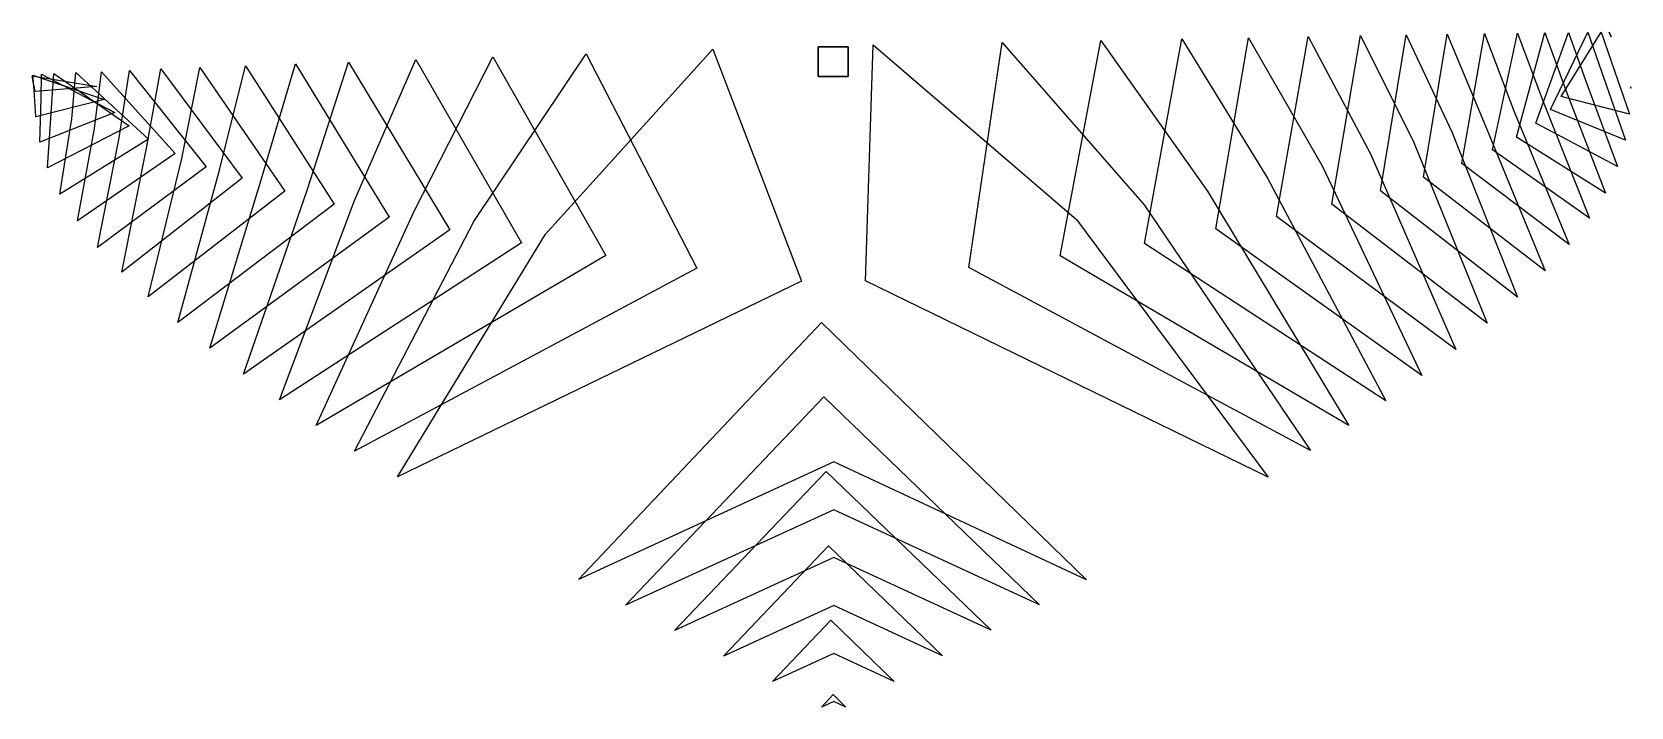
# Model space of a CAD drawing. Extents: x -8.2 to 8.2, y -6.6 to 0.3.
import ezdxf

# ---------------------------------------------------------------- set-up
doc = ezdxf.new("R2010")
doc.units = 0
doc.layers.add('1 foot square', color=7, linetype='CONTINUOUS')
doc.layers.add('sans arch SLICES separated', color=7, linetype='CONTINUOUS')

msp = doc.modelspace()

# ---------------------------------------------------------------- meshes
at = {"layer": '1 foot square'}
mesh = msp.add_polyface(dxfattribs=at)
corners = [(-0.152, 0.152), (-0.152, 0.152, 0.305), (0.152, 0.152, 0.305), (0.152, 0.152), (-0.152, -0.152), (-0.152, -0.152, 0.305), (0.152, -0.152, 0.305), (0.152, -0.152)]
mesh.append_faces([[corners[k] for k in face] for face in [(3, 2, 1, 0), (0, 1, 5, 4), (1, 2, 6, 5), (2, 3, 7, 6), (3, 0, 4, 7), (5, 6, 7, 4)]])
at = {"layer": 'sans arch SLICES separated'}
mesh = msp.add_polyface(dxfattribs=at)
corners = [(-0.452, 0.155, 18.903), (8.17, -0.272, 0), (8.028, 0.093, 0.001), (7.946, 0.304, 0), (3.57, 0.233, 14.63), (4.447, -1.19, 14.63), (5.66, -3.47, 14.63), (-5.67, -3.459, 14.63), (-4.901, -1.42, 14.63), (-4.272, 0.022, 14.63), (-3.19, -1.852, 14.63), (3.189, -1.861, 14.63), (3.834, -1.324, 15.85), (-3.485, 0.05, 15.85), (-2.329, -1.983, 15.85), (2.326, -1.986, 15.85), (2.74, 0.217, 15.85), (5.282, -3.722, 15.85), (-5.295, -3.722, 15.85), (-4.292, -1.528, 15.85), (1.73, 0.198, 17.069), (-3.68, -1.636, 17.069), (-1.395, -2.114, 17.069), (1.39, -2.107, 17.069), (4.887, -3.98, 17.069), (3.186, -1.464, 17.069), (-2.531, 0.082, 17.069), (-4.901, -3.985, 17.069), (0.411, 0.172, 18.288), (2.49, -1.616, 18.288), (-1.231, 0.128, 18.288), (-2.946, -1.764, 18.288), (-0.324, -2.244, 18.288), (0.332, -2.242, 18.288), (4.454, -4.253, 18.288), (-4.463, -4.248, 18.288), (-0.399, -0.247, 19.507), (1.766, -1.773, 19.507), (-2.212, -1.892, 19.507), (0.006, -2.623, 19.507), (4.02, -4.526, 19.507), (-4.025, -4.51, 19.507), (1.008, -1.96, 20.726), (-1.384, -2.039, 20.726), (-0.291, -1.064, 20.726), (3.56, -4.79, 20.726), (-3.565, -4.773, 20.726), (0.006, -3.114, 20.726), (0.229, -2.166, 21.946), (-0.53, -2.191, 21.946), (-0.183, -1.881, 21.946), (3.078, -5.046, 21.946), (-3.086, -5.036, 21.946), (0.006, -3.604, 21.946), (-0.12, -2.669, 23.165), (2.595, -5.301, 23.165), (-2.607, -5.299, 23.165), (0.006, -4.094, 23.165), (-0.096, -3.431, 24.384), (2.112, -5.557, 24.384), (-2.127, -5.562, 24.384), (0.006, -4.585, 24.384), (-0.072, -4.192, 25.603), (1.617, -5.819, 25.603), (-1.626, -5.822, 25.603), (0.006, -5.075, 25.603), (-0.048, -4.954, 26.822), (1.121, -6.08, 26.822), (-1.124, -6.083, 26.822), (0.006, -5.565, 26.822), (-0.024, -5.716, 28.042), (0.626, -6.342, 28.042), (-0.623, -6.343, 28.042), (0.006, -6.056, 28.042), (-0.001, -6.477, 29.261), (0.131, -6.604, 29.261), (-0.121, -6.604, 29.261), (0.006, -6.546, 29.261), (8.156, -0.536, 1.219), (7.971, -0.003, 1.219), (7.865, 0.304, 1.219), (-8.166, -0.564, 1.219), (-8.183, -0.29, 1.219), (-8.194, -0.136, 1.219), (-7.466, -0.387, 1.219), (7.455, -0.355, 1.219), (8.113, -0.801, 2.438), (7.866, -0.1, 2.438), (7.728, 0.304, 2.438), (-8.111, -0.38, 2.438), (-8.107, -0.127, 2.438), (-8.123, -0.824, 2.438), (-7.356, -0.52, 2.438), (7.346, -0.489, 2.438), (7.529, 0.301, 3.658), (7.708, -0.2, 3.658), (8.031, -1.071, 3.658), (-8.003, -0.474, 3.658), (-7.981, -0.12, 3.658), (-7.21, -0.655, 3.658), (7.195, -0.63, 3.658), (-8.046, -1.087, 3.658), (7.908, -1.346, 4.877), (7.506, -0.302, 4.877), (7.286, 0.298, 4.877), (6.997, -0.773, 4.877), (-7.919, -1.354, 4.877), (-7.796, -0.585, 4.877), (-7.755, -0.11, 4.877), (-7.012, -0.794, 4.877), (7.007, 0.294, 6.096), (-7.739, -1.627, 6.096), (-7.565, -0.682, 6.096), (-7.492, -0.104, 6.096), (-6.738, -0.94, 6.096), (6.751, -0.9, 6.096), (7.746, -1.602, 6.096), (7.267, -0.401, 6.096), (7.536, -1.87, 7.315), (6.969, -0.504, 7.315), (-7.313, -0.78, 7.315), (-7.206, -0.091, 7.315), (-6.42, -1.075, 7.315), (6.668, 0.288, 7.315), (-7.535, -1.902, 7.315), (6.438, -1.042, 7.315), (6.661, -0.609, 8.534), (6.289, 0.282, 8.534), (7.29, -2.141, 8.534), (-6.886, -0.073, 8.534), (-6.052, -1.192, 8.534), (6.044, -1.182, 8.534), (-7.03, -0.886, 8.534), (-7.284, -2.152, 8.534), (6.334, -0.716, 9.754), (5.867, 0.275, 9.754), (-7.015, -2.406, 9.754), (-6.67, -0.989, 9.754), (5.604, -1.32, 9.754), (7.008, -2.411, 9.754), (-6.485, -0.058, 9.754), (-5.615, -1.324, 9.754), (5.399, 0.267, 10.973), (-6.279, -1.096, 10.973), (-6.018, -0.041, 10.973), (-5.11, -1.457, 10.973), (5.105, -1.459, 10.973), (6.698, -2.677, 10.973), (5.947, -0.826, 10.973), (-6.711, -2.669, 10.973), (6.375, -2.945, 12.192), (5.501, -0.944, 12.192), (-5.507, -0.022, 12.192), (4.541, -1.584, 12.192), (-4.548, -1.589, 12.192), (4.864, 0.257, 12.192), (-6.384, -2.932, 12.192), (-5.858, -1.209, 12.192), (4.254, 0.246, 13.411), (5.006, -1.066, 13.411), (-5.385, -1.315, 13.411), (-3.926, -1.72, 13.411), (3.917, -1.709, 13.411), (6.027, -3.212, 13.411), (-4.962, -0.003, 13.411), (-6.037, -3.196, 13.411), (8.17, -0.272), (8.164, -0.256), (7.946, 0.304), (7.966, 0.254), (7.534, -0.226), (-8.204, -0.143), (-8.193, -0.202), (-8.173, -0.303), (-7.539, -0.255), (0.005, -2.276, 18.664), (-0.112, 0.162, 18.664), (-0.759, 0.144, 18.664), (2.266, -1.664, 18.664), (4.32, -4.337, 18.664), (-4.328, -4.329, 18.664), (0.006, -2.284, 18.664), (-2.719, -1.803, 18.664), (-0.437, 0.155, 18.903), (-0.465, 0.155, 18.903), (2.128, -1.694, 18.903), (4.237, -4.389, 18.903), (0.006, -2.378, 18.903), (-4.244, -4.379, 18.903), (-2.579, -1.828, 18.903)]
mesh.append_faces([[corners[k] for k in face] for face in [(166, 167, 1, 1), (169, 168, 3, 3), (127, 126, 128, 131), (20, 25, 24, 23), (94, 95, 96, 100), (110, 117, 116, 115), (155, 151, 150, 153), (80, 79, 78, 85), (142, 148, 147, 146), (135, 134, 139, 138), (88, 87, 86, 93), (16, 12, 17, 15), (123, 119, 118, 125), (158, 159, 163, 162), (4, 5, 6, 11), (104, 103, 102, 105), (28, 29, 34, 33), (67, 69, 68, 66), (55, 57, 56, 54), (75, 77, 76, 74), (71, 73, 72, 70), (59, 61, 60, 58), (63, 65, 64, 62), (35, 31, 30, 32), (27, 21, 26, 22), (111, 112, 113, 114), (133, 132, 129, 130), (81, 82, 83, 84), (136, 137, 140, 141), (106, 107, 108, 109), (101, 97, 98, 99), (149, 143, 144, 145), (18, 19, 13, 14), (7, 8, 9, 10), (165, 160, 164, 161), (156, 157, 152, 154), (91, 89, 90, 92), (124, 120, 121, 122), (173, 172, 171, 174)]])

doc.saveas('drawing.dxf')
